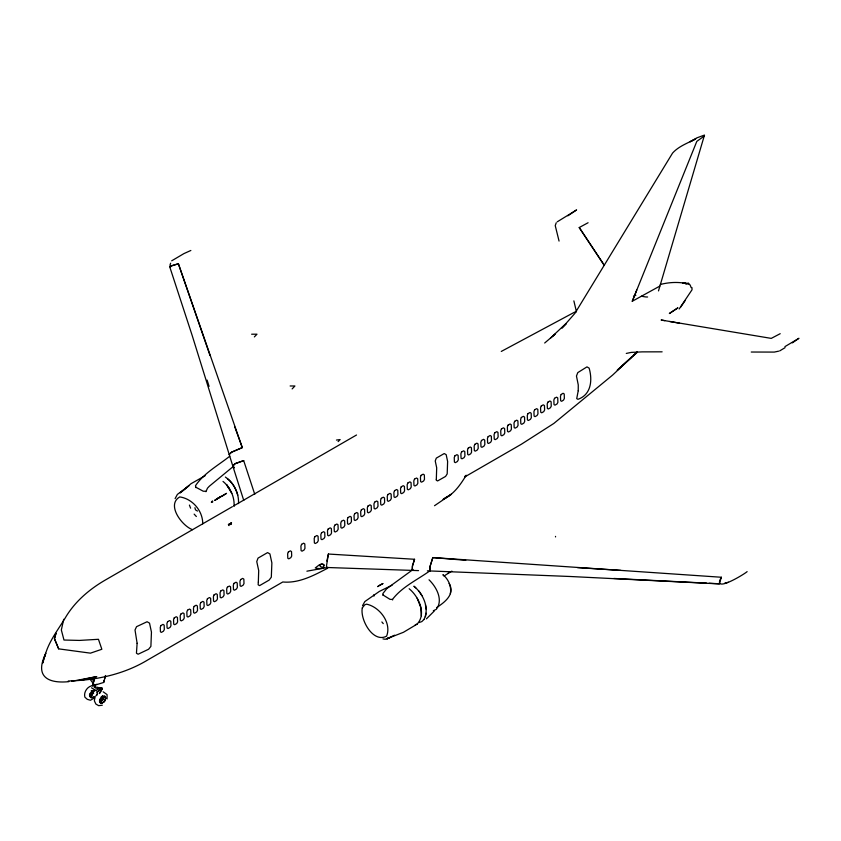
<?xml version="1.0" encoding="UTF-8"?>
<svg xmlns="http://www.w3.org/2000/svg" width="841" height="841" viewBox="0 0 841 841"><rect width="100%" height="100%" fill="white"/><g stroke="black" fill="none" stroke-linecap="round" stroke-linejoin="round"><path stroke-width="1.26" d="M415.275 624.747L417.125 624.096C426.818 613.741 418.671 596.479 409.157 588.742M234.061 506.324C234.723 496.947 230.245 487.307 223.012 481.43M238.497 503.58C239.117 493.289 233.851 482.892 225.377 477.057M421.383 615.759L420.7 607.307L417.178 598.182M415.811 587.891L413.898 586.188C423.107 593.725 429.877 608.201 423.906 619.533M374.15 595.743L373.782 594.871M658.492 290.902L704.495 135.065L696.905 137.85L690.083 141.793L694.561 139.48M414.56 559.276L412.447 565.982L412.237 570.461L412.447 565.982L414.56 559.276L328.389 554.04L326.434 566.245L327.391 567.507L418.555 570.618M90.691 695.507L89.808 696.127L90.576 696.264L91.385 694.309L89.735 695.78L90.691 694.876M91.417 691.26L91.48 690.65M94.381 678.719L92.72 685.867L93.992 678.424M104.82 678.403L105.062 676.259M105.577 675.481L103.706 682.44L92.72 685.867M450.334 593.714C451.722 586.808 448.589 579.481 443.302 574.992M89.955 693.404L90.302 695.097L92.016 694.519M92.184 692.69L92.184 691.355L91.301 690.892M92.878 693.089L92.878 691.754L91.417 691.523M99.743 699.06L99.743 700.385L101.235 700.637M231.044 523.449L230.812 524.595L231.527 522.871L230.529 523.207M92.016 693.552L92.016 690.703M94.76 698.44L94.371 700.858L95.863 704.054L98.67 705.662L102.297 705.231M99.816 700.753L99.522 701.436L101.235 700.931L102.896 698.713L102.896 697.168L101.235 696.895M107.07 698.987L107.07 694.613L103.159 691.786M92.321 693.73L92.836 690.524M99.532 700.616L99.606 701.804L100.363 701.92L102.98 699.88L103.695 697.578L102.192 695.98M99.921 700.069L99.921 702.603L101.572 703.475L104.852 700.931L105.703 698.114L104.852 696.316L101.656 697.431L100.058 700.111L100.71 703.297L103.832 702.161L105.272 699.47A3.753 2.166 -60 0 0 104.673 696.432L102.676 696.632L100.71 698.682A3.753 2.166 -60 0 0 100.111 702.414L101.614 703.202L103.769 701.993M425.409 616.747L426.114 613.215M326.865 561.084L328.41 554.019M100.363 701.92L99.911 701.068M43.301 660.584L42.733 663.044L45.708 653.257L44.941 655.991C48.557 641.347 58.859 628.879 66.407 615.99C75.774 600.916 89.682 589.142 104.936 580.258L232.41 506.66M102.097 688.768L98.04 689.031L98.218 688.39L102.192 688.422L96.957 687.202M43.595 659.565L44.783 655.507C35.059 677.31 48.978 683.649 68.867 681.652M63.727 619.249L61.34 629.983L63.979 640.033L79.411 640.422L98.45 639.297L101.845 649.263L90.471 653.152L58.649 648.863L54.444 638.708L56.011 633.262L54.465 638.697L58.649 648.863M228.973 525.604L229.372 524.364L230.991 523.48M169.977 265.125L170.649 263.201M659.764 286.129L632.264 301.267L636.753 290.071M465.777 560.295L432.821 557.583L429.951 566.771L429.951 570.923L429.73 570.135L429.951 566.771L432.821 557.583L721.378 577.252L719.265 583.885L570.387 576.505L427.417 570.85M632.264 301.267L696.811 141.372L704.432 135.948M104.063 680.274L103.706 682.44M721.378 577.252C711.318 594.314 744.348 574.256 747.123 571.628M362.524 605.678L364.847 601.557L379.354 591.423L392.074 585.21M104.81 700.879L105.661 698.041L104.81 696.211L102.707 696.443L100.605 698.64M175.107 498.608L177.388 494.403L188.889 485.814L180.226 492.868L191.033 483.691L205.13 475.733M679.171 308.983L692.038 289.767L691.964 287.601M100.058 692.921L102.339 688.632L101.614 688.001L96.925 692.206M99.322 693.583L102.245 688.369M556.237 222.77L555.239 225.63L559.055 241.073M195.921 487.612L195.469 485.751C203.827 473.22 218.187 465.43 229.782 456.19M205.929 491.712L207.475 488.19L209.388 486.172L232.968 466.723M383.17 595.439L382.876 593.557L386.818 588.605L413.141 569.441M392.631 599.927L392.453 599.475C401.935 586.839 417.578 579.764 430.193 570.608M680.642 307.144L685.058 300.731M212.868 501.783L211.427 502.14L212.521 500.9M93.162 690.45L92.111 691.018M95.033 696.674L95.033 697.757M101.803 700.196L102.318 699.502M101.351 700.385L102.118 699.355M102.203 696.769L102.644 696.169M95.863 695.959L97.535 693.751M101.235 699.964L101.803 699.207M102.497 696.747L102.98 696.117M101.12 699.765L101.624 699.102M97.609 688.968L96.284 690.598L91.511 687.843M562.103 328.179L566.361 323.774M423.906 619.502L421.877 621.562L419.112 622.54M434.345 610.955L426.429 618.839M555.565 536.926L555.491 536.39M98.019 691.744L100.783 689.136M229.372 524.364L228.437 524.658L228.983 524.132M637.1 352.158L612.574 375.118L553.809 423.465L521.42 444.206L464.8 476.9M631.423 357.204L617.262 370.208L637.478 352.137M633.315 355.47L637.1 352.011M552.327 336.358L565.951 323.543L574.939 313.315L672.569 153.083C678.687 146.218 687.749 143.128 695.675 138.902M292.142 388.91L294.939 385.987L290.134 385.977M254.36 336.905L256.968 334.192L251.638 334.213M550.477 338.114L555.039 334.203L544.674 343.012M436.553 607.644C444.71 602.303 455.401 594.24 449.147 583.454M464.6 476.595L466.229 475.239C460.416 484.742 453.656 494.687 443.081 499.323M102.896 697.168L103.517 696.663M94.392 697.998L90.439 700.248L87.296 699.334L84.857 697.136C83.564 692.458 86.97 687.044 91.595 685.804M94.97 690.619L91.764 691.722L89.903 695.801L90.134 696.947L91.764 697.83L94.024 696.474M338.124 441.62L340.132 439.57L336.442 440.064M373.761 595.859L374.308 595.439M90.691 694.582L91.301 694.119M377.924 586.492L379.06 585.651L377.714 586.64M171.701 260.815L183.937 253.593L190.854 250.471M792.38 342.865L798.95 338.282L784.916 346.629M570.881 213.793L576.59 209.914L557.236 221.824M567.833 215.801L569.935 214.444M220.647 496.611L214.476 500.427M219.69 497.21L221.183 496.264M434.524 505.714L451.323 494.266L443.922 498.639M444.29 575.822L451.869 571.134M217.167 498.808L219.049 497.63L216.389 499.281M221.488 496.442L226.513 493.352L222.823 495.612M448.242 572.942L450.45 571.596M779.691 350.907L785.073 347.659M222.96 495.538L215.18 500.08M417.125 624.127L403.438 632.295L386.923 638.729L389.141 637.657M233.724 505.893L356.521 434.997M501.278 351.433L574.771 312.064M228.437 524.658L231.485 522.892M215.548 499.869L216.799 499.176M211.427 502.14L212.321 501.656M579.26 227.522L588.08 222.739M394.576 635.207L386.923 638.729L389.719 637.951M780.206 333.688L771.25 338.387L661.11 320.022L664.789 320.652M327.696 568.211C313.798 575.391 298.986 583.486 282.786 581.983L147.732 659.954C123.911 674.398 95.8 680.411 68.268 680.968M433.325 610.755L436.3 609.326C443.554 599.917 436.353 586.892 429.026 579.806M103.033 697.862L103.695 697.578M633.483 296.232L635.87 295.317M92.888 697.368L90.807 697.599L89.945 695.78L90.807 692.984L92.888 690.85A4.268 2.46 -60 0 1 94.991 690.577M254.76 494.319L243.68 460.616L235.196 463.654L232.789 465.988L243.753 500.437M243.68 460.616L235.196 463.622L232.789 465.988L234.261 467.712L232.789 465.988L192.126 335.317L169.651 266.565L170.723 265.924L178.387 263.759L242.292 447.612L231.517 452.206L229.257 454.392L231.517 452.206L242.292 447.612L234.765 426.923M101.235 697.168L102.318 697.042L102.781 698.009M387.817 638.477L385.241 639.255L382.97 638.908M778.64 351.17L774.277 352.085L751.255 352.032M92.331 685.562L96.915 684.29M724.795 583.128L728.474 582.266M660.332 284.489C668.7 282.292 677.562 281.798 686.077 283.438L682.671 283.049L688.716 283.417L686.34 283.827M82.145 680.043L85.971 679.213M82.786 679.602L96.768 676.595L71.527 681.347M626.282 353.43L631.202 352.411L642.093 351.874L662.13 351.832M327.391 567.507L306.891 571.186M685.489 283.859L688.716 283.417M323.932 567.381L320.81 566.813L319.633 565.499L321.199 563.985L323.995 564.553M93.109 693.058L93.666 693.037L92.71 693.951M102.896 698.713L103.517 698.692M195.743 487.17L203.249 491.218L205.719 491.281M613.783 578.45L706.545 583.128M709.131 583.255L719.612 583.791M641.42 296.232L645.352 296.894A51.154 26.355 -62.3 0 0 647.602 296.989M577.483 567.622L620.837 570.408M382.991 594.986L389.993 599.328L392.453 599.475M97.998 687.97L101.614 688.485M89.419 695.013L89.998 695.108M669.699 321.493L679.507 323.217M94.707 686.729L95.979 687.023M688.106 283.774L690.125 284.941L691.176 287.622M170.628 266.839L169.651 266.565L178.387 263.759L209.998 355.459M197.509 511.044L195.785 510.098M192.505 529.662C182.098 526.056 165.992 504.621 179.795 496.926C192.515 498.745 202.933 511.013 202.723 523.838M101.698 688.138L102.339 688.632M94.013 686.918L96.337 688.432M442.85 574.802L444.405 576.18M227.438 478.687C232.736 482.723 235.922 488.873 237.772 495.149M194.145 514.135L196.352 516.521M381.877 621.972L383.275 623.623M91.585 678.298L93.835 681.305M90.113 679.297L95.18 686.046M229.582 488.905L226.492 484.542L231.811 493.394M419.06 591.128L421.93 595.617M195.375 509.541L194.923 507.68M189.414 505.084L190.602 508.174M207.107 380.09L209.083 386.355M573.867 300.878L576.484 311.895M89.588 694.288L89.724 694.981M425.451 604.774L426.177 609.21M101.235 700.931L101.288 701.604M137.115 643.281L135.023 629.983L136.547 626.671L147.091 621.741L149.53 623.139L151.454 632.127L150.896 646.382L148.605 649.241L138.134 654.214L136.442 653.236L137.115 643.302M97.262 691.386L97.272 694.887M258.334 582.077L258.145 584.8L259.575 585.62L269.12 580.111L271.317 577.189L271.874 562.944L269.929 553.946L267.585 552.6L258.04 558.109L256.757 561.557L258.702 570.545L258.334 582.077M436.321 479.317L436.258 480.2L437.572 480.957L445.572 476.426L447.191 473.893L447.622 461.478L446.172 454.676L444.227 453.551L436.3 458.124L435.239 460.984L436.689 467.785L436.321 479.317M578.24 390.718L576.726 398.613L577.956 399.317C591.465 394.587 592.516 379.722 589.12 368.116L586.976 366.876L577.799 372.605L576.463 376.011L578.261 384.926L578.24 390.718M102.812 697.084L102.203 698.314L102.812 697.084M362.292 607.906C359.927 619.596 373.047 643.418 386.608 636.153C391.832 623.002 379.775 606.96 366.592 604.164L364.794 604.784L362.292 607.906M323.953 565.425L323.638 566.603C324.647 569.22 317.204 568.705 315.238 567.959L319.517 564.668L322.744 564.122L323.953 565.425M561.168 394.482L560.484 396.227L560.663 400.758L561.62 401.315L563.533 400.085L564.364 398.424L564.216 393.977L563.081 393.252L561.168 394.482M160.957 625.546L160.274 627.281L160.442 631.822L161.409 632.379L163.427 631.213L164.321 629.583L164.163 625.126L162.986 624.379L160.957 625.546M167.601 621.709L166.917 623.454L167.086 627.985L168.042 628.542L170.071 627.375L170.954 625.757L170.807 621.299L169.619 620.542L167.601 621.709M174.234 617.883L173.551 619.617L173.719 624.159L174.686 624.705L176.715 623.538L177.598 621.92L177.44 617.462L176.263 616.705L174.234 617.883M180.878 614.046L180.195 615.78L180.363 620.322L181.33 620.879L183.349 619.712L184.232 618.082L184.084 613.625L182.907 612.879L180.878 614.046M187.522 610.209L186.839 611.954L187.007 616.485L187.964 617.042L189.992 615.875L190.875 614.256L190.718 609.799L189.54 609.042L187.522 610.209M194.155 606.382L193.472 608.117L193.64 612.658L194.607 613.205L196.626 612.038L197.519 610.419L197.362 605.962L196.184 605.205L194.155 606.382M200.799 602.545L200.116 604.28L200.284 608.821L201.241 609.378L203.27 608.211L204.153 606.582L204.006 602.124L202.828 601.378L200.799 602.545M207.443 598.708L206.749 600.453L206.928 604.984L207.885 605.541L209.914 604.374L210.797 602.755L210.639 598.298L209.462 597.541L207.443 598.708M214.077 594.881L213.393 596.616L213.561 601.157L214.529 601.704L216.547 600.537L217.441 598.918L217.283 594.461L216.105 593.704L214.077 594.881M220.72 591.044L220.037 592.779L220.205 597.32L221.162 597.877L223.191 596.711L224.074 595.081L223.927 590.624L222.739 589.877L220.72 591.044M227.354 587.207L226.671 588.952L226.849 593.483L227.806 594.04L229.835 592.873L230.718 591.244L230.56 586.797L229.383 586.04L227.354 587.207M233.998 583.381L233.314 585.115L233.483 589.657L234.45 590.203L236.468 589.036L237.362 587.417L237.204 582.96L236.027 582.203L233.998 583.381M240.642 579.544L239.958 581.278L240.127 585.82L241.083 586.377L243.112 585.21L243.995 583.58L243.848 579.123L242.66 578.377L240.642 579.544M288.326 552.011L287.643 553.746L287.811 558.287L288.778 558.845L290.797 557.678L291.69 556.048L291.533 551.591L290.355 550.844L288.326 552.011M301.604 544.348L300.92 546.082L301.089 550.624L302.056 551.17L304.074 550.003L304.968 548.385L304.81 543.927L303.633 543.17L301.604 544.348M314.891 536.674L314.198 538.419L314.376 542.95L315.333 543.507L317.362 542.34L318.245 540.71L318.087 536.264L316.91 535.507L314.891 536.674M321.525 532.847L320.841 534.582L321.01 539.123L321.977 539.67L323.995 538.503L324.889 536.884L324.731 532.427L323.554 531.67L321.525 532.847M328.169 529.01L327.485 530.745L327.654 535.286L328.61 535.843L330.639 534.666L331.522 533.047L331.375 528.59L330.187 527.843L328.169 529.01M334.802 525.173L334.119 526.918L334.298 531.449L335.254 532.006L337.283 530.839L338.166 529.21L338.008 524.763L336.831 524.006L334.802 525.173M341.446 521.336L340.763 523.081L340.931 527.612L341.898 528.169L343.916 527.002L344.81 525.383L344.652 520.926L343.475 520.169L341.446 521.336M348.09 517.509L347.407 519.244L347.575 523.785L348.531 524.342L350.56 523.165L351.443 521.546L351.296 517.089L350.108 516.342L348.09 517.509M354.723 513.672L354.04 515.417L354.208 519.948L355.175 520.505L357.204 519.339L358.087 517.709L357.93 513.262L356.752 512.505L354.723 513.672M361.367 509.835L360.684 511.58L360.852 516.111L361.819 516.668L363.838 515.501L364.731 513.883L364.574 509.425L363.396 508.668L361.367 509.835M368.011 506.009L367.328 507.743L367.496 512.285L368.453 512.842L370.482 511.664L371.365 510.045L371.207 505.588L370.029 504.842L368.011 506.009M374.644 502.172L373.961 503.917L374.129 508.448L375.097 509.005L377.115 507.838L378.008 506.208L377.851 501.762L376.673 501.005L374.644 502.172M381.288 498.335L380.605 500.08L380.773 504.611L381.73 505.168L383.759 504.001L384.642 502.382L384.495 497.925L383.317 497.168L381.288 498.335M387.932 494.508L387.238 496.243L387.417 500.784L388.374 501.341L390.403 500.164L391.286 498.545L391.128 494.088L389.951 493.341L387.932 494.508M394.566 490.671L393.882 492.416L394.051 496.947L395.018 497.504L397.036 496.337L397.93 494.708L397.772 490.261L396.595 489.504L394.566 490.671M401.21 486.834L400.526 488.579L400.694 493.11L401.651 493.667L403.68 492.5L404.563 490.881L404.416 486.424L403.228 485.667L401.21 486.834M407.843 483.007L407.16 484.742L407.338 489.283L408.295 489.84L410.324 488.663L411.207 487.044L411.049 482.587L409.872 481.84L407.843 483.007M414.487 479.17L413.804 480.915L413.972 485.446L414.939 486.003L416.957 484.837L417.851 483.207L417.693 478.76L416.516 478.003L414.487 479.17M421.131 475.333L420.447 477.078L420.616 481.609L421.572 482.166L423.601 480.999L424.484 479.381L424.337 474.923L423.149 474.166L421.131 475.333M454.928 455.822L454.245 457.557L454.413 462.098L455.38 462.655L457.399 461.488L458.292 459.859L458.135 455.401L456.957 454.655L454.928 455.822M461.572 451.985L460.889 453.73L461.057 458.261L462.024 458.818L464.043 457.651L464.926 456.032L464.779 451.575L463.601 450.818L461.572 451.985M468.216 448.158L467.522 449.893L467.701 454.434L468.658 454.981L470.687 453.814L471.57 452.195L471.412 447.738L470.235 446.981L468.216 448.158M474.85 444.321L474.166 446.056L474.335 450.597L475.302 451.154L477.32 449.988L478.214 448.358L478.056 443.901L476.879 443.154L474.85 444.321M481.494 440.484L480.81 442.229L480.978 446.76L481.935 447.317L483.964 446.15L484.847 444.532L484.7 440.074L483.512 439.317L481.494 440.484M488.137 436.658L487.444 438.392L487.622 442.934L488.579 443.48L490.608 442.313L491.491 440.695L491.333 436.237L490.156 435.48L488.137 436.658M494.771 432.821L494.088 434.555L494.256 439.097L495.223 439.654L497.241 438.487L498.135 436.857L497.977 432.4L496.8 431.654L494.771 432.821M501.415 428.984L500.731 430.729L500.9 435.26L501.856 435.817L503.885 434.65L504.768 433.031L504.621 428.574L503.433 427.817L501.415 428.984M508.048 425.157L507.365 426.892L507.533 431.433L508.5 431.98L510.529 430.813L511.412 429.194L511.254 424.737L510.077 423.98L508.048 425.157M514.692 421.32L514.009 423.055L514.177 427.596L515.144 428.153L517.162 426.986L518.056 425.357L517.898 420.899L516.721 420.153L514.692 421.32M521.336 417.483L520.653 419.228L520.821 423.759L521.777 424.316L523.806 423.149L524.689 421.52L524.542 417.073L523.354 416.316L521.336 417.483M527.969 413.656L527.286 415.391L527.454 419.932L528.421 420.479L530.44 419.312L531.333 417.693L531.176 413.236L529.998 412.479L527.969 413.656M534.613 409.819L533.93 411.554L534.098 416.095L535.065 416.652L537.084 415.486L537.967 413.856L537.82 409.399L536.642 408.652L534.613 409.819M541.257 405.982L540.563 407.727L540.742 412.258L541.699 412.815L543.728 411.648L544.611 410.019L544.453 405.572L543.275 404.815L541.257 405.982M547.89 402.156L547.207 403.89L547.375 408.432L548.343 408.978L550.361 407.811L551.254 406.192L551.097 401.735L549.919 400.978L547.89 402.156M554.534 398.319L553.851 400.053L554.019 404.595L554.976 405.152L557.005 403.985L557.888 402.355L557.741 397.898L556.553 397.152L554.534 398.319M93.666 691.008L93.225 692.217L93.666 691.008M92.111 694.729L91.48 695.959L92.111 694.729M677.751 307.943L669.341 313.525L677.772 307.932M379.333 585.494L382.834 583.601L379.333 585.494M604.153 265.146L579.228 227.533L604.164 265.146"/></g></svg>
